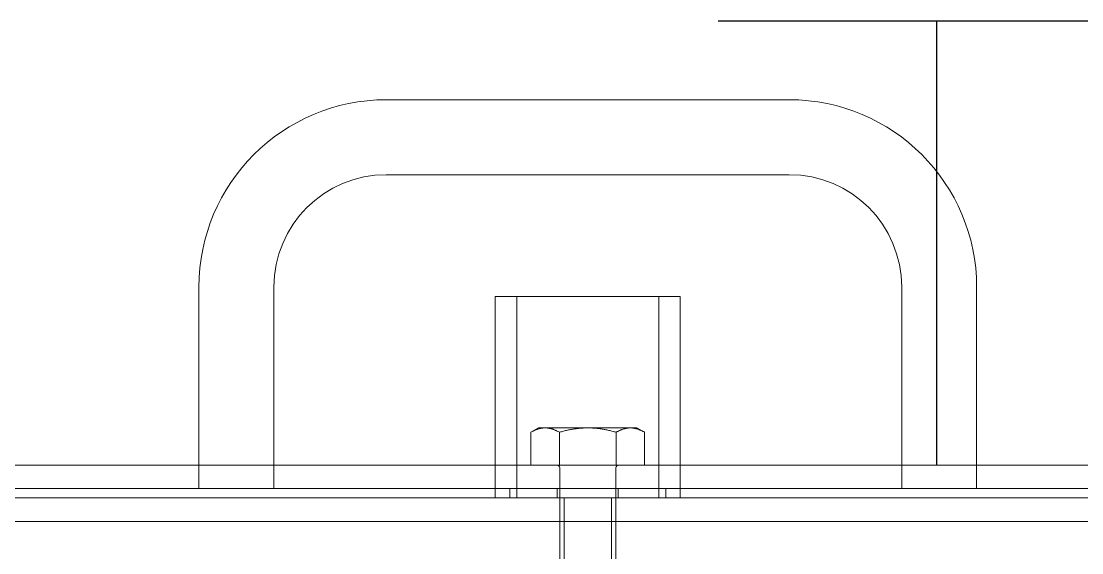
# Model space of a CAD drawing. Header units: millimetres. Extents: x 25096 to 30217, y 6541 to 10165.
# Drawn here: x 28722.95 to 28767.16, y 9607.79 to 9629.96 of the extents above; entities that cross this region are included whole.
import ezdxf

# ---------------------------------------------------------------- set-up
doc = ezdxf.new("R2010")
doc.units = ezdxf.units.MM
doc.layers.add('Equipment', color=123, linetype='Continuous')

# ---------------------------------------------------------------- blocks, each defined once
blk = doc.blocks.new('A$Ce64cb7e9')
at = {"layer": 'Equipment', "linetype": 'Continuous', "lineweight": 0, "extrusion": (-2.22045e-16, 1, 0)}
for p, q in [((512.46, 1984), (426.46, 1984)), ((512.46, 1968), (426.46, 1968)), ((386.46, 1944), (386.46, 1901)), ((402.46, 1944), (402.46, 1901)), ((536.46, 1901), (536.46, 1944)), ((552.46, 1901), (552.46, 1944)), ((469.46, 1942), (449.71, 1942)), ((449.71, 1906), (449.71, 1942)), ((454.32, 1899), (454.32, 1942)), ((489.21, 1942), (469.46, 1942)), ((484.61, 1899), (484.61, 1942)), ((489.21, 1906), (489.21, 1942)), ((458.96, 1913.95), (457.34, 1913.01)), ((457.34, 1906), (457.34, 1913.01)), ((460.37, 1913.95), (458.96, 1913.95)), ((469.46, 1913.95), (460.37, 1913.95)), ((463.4, 1906), (463.4, 1913.01)), ((478.56, 1913.95), (469.46, 1913.95)), ((475.53, 1906), (475.53, 1913.01)), ((479.96, 1913.95), (478.56, 1913.95)), ((479.96, 1913.95), (481.59, 1913.01)), ((481.59, 1906), (481.59, 1913.01)), ((-330.48, 1906), (386.46, 1906)), ((386.46, 1906), (402.46, 1906)), ((402.46, 1906), (536.46, 1906)), ((449.71, 1899), (449.71, 1906)), ((463.46, 1905.4), (463.46, 1867.07)), ((475.46, 1905.4), (475.46, 1867.07)), ((489.21, 1899), (489.21, 1906)), ((536.46, 1906), (552.46, 1906)), ((552.46, 1906), (1269.41, 1906)), ((1273.91, 1901), (-334.98, 1901)), ((452.81, 1899), (452.81, 1901)), ((462.96, 1899), (462.96, 1901)), ((475.96, 1899), (475.96, 1901)), ((486.11, 1899), (486.11, 1901)), ((1270.91, 1899), (-331.98, 1899)), ((464.41, 1874), (464.41, 1899)), ((474.52, 1874), (474.52, 1899)), ((-292.54, 1894), (1231.46, 1894)), ((-292.54, 1894), (1231.46, 1894))]:
    blk.add_line(p, q, dxfattribs=at)
at = {"layer": 'Equipment', "linetype": 'Continuous', "lineweight": 0, "extrusion": (0, 0, -1)}
for centre, radius, start, end in [((-426.46, 1944), 40, 0, 90), ((-512.46, 1944), 40, 90, 180), ((-462.86, 1905.4), 0.6, 90, 180), ((-476.06, 1905.4), 0.6, 0, 90)]:
    blk.add_arc(centre, radius, start, end, dxfattribs=at)
at = {"layer": 'Equipment', "linetype": 'Continuous', "lineweight": 0}
for centre, start, end in [((426.46, 1944), 90, 180), ((512.46, 1944), 0, 90)]:
    blk.add_arc(centre, 24, start, end, dxfattribs=at)
for points, weights in [([(460.37, 1913.95), (458.96, 1913.95), (457.34, 1913.01)], [1, 1.04314139574, 1.01001874936]), ([(463.4, 1913.01), (461.78, 1913.95), (460.37, 1913.95)], [1.01001874936, 1.04314139574, 1]), ([(469.46, 1913.95), (466.65, 1913.95), (463.4, 1913.01)], [1, 1.04314139574, 1.01001874936]), ([(475.53, 1913.01), (472.28, 1913.95), (469.46, 1913.95)], [1.01001874936, 1.04314139574, 1]), ([(478.56, 1913.95), (477.15, 1913.95), (475.53, 1913.01)], [1, 1.04314139574, 1.01001874936]), ([(481.59, 1913.01), (479.96, 1913.95), (478.56, 1913.95)], [1.01001874936, 1.04314139574, 1])]:
    blk.add_rational_spline(points, weights, degree=2, dxfattribs=at)

msp = doc.modelspace()

# ---------------------------------------------------------------- linework, layer by layer
at = {"linetype": 'Continuous', "lineweight": -3}
msp.add_line((28770.248, 9629.956), (28752.002, 9629.956), dxfattribs=at)
msp.add_line((28761.125, 9611.447), (28761.125, 9629.956))

# ---------------------------------------------------------------- block references
at = {"xscale": -0.1953125, "yscale": 0.1953125, "zscale": 0.1953125}
msp.add_blockref('A$Ce64cb7e9', (28838.261, 9239.182), dxfattribs=at)

doc.saveas('drawing.dxf')
